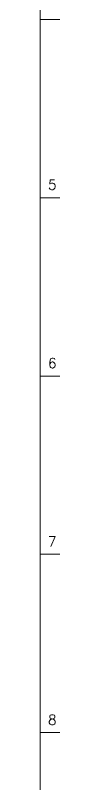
# Model space of a CAD drawing. Header units: millimetres. Extents: x -300 to 383236, y -195106 to -144646.
# Drawn here: x 225845 to 226278, y -177985 to -161190 of the extents above; entities that cross this region are included whole.
import ezdxf

# ---------------------------------------------------------------- set-up
doc = ezdxf.new("R2010")
doc.units = ezdxf.units.MM
doc.header["$LTSCALE"] = 60
doc.layers.add('1', color=7, linetype='Continuous')
doc.layers.add('TAN-TIT', color=30, linetype='Continuous', lineweight=0)
doc.styles.add('COM', font='COMPLEX', dxfattribs={"height": 5})

# ---------------------------------------------------------------- blocks, each defined once
blk = doc.blocks.new('BORDER')
at = {"layer": 'TAN-TIT'}
for p, q in [((232823, 3520), (232823, 164680)), ((232823, 112766), (234266, 112766)), ((232823, 99787), (234266, 99787)), ((232823, 86808), (234266, 86808)), ((232823, 73830), (234266, 73830)), ((232823, 60851), (234266, 60851))]:
    blk.add_line(p, q, dxfattribs=at)
at = {"layer": 'TAN-TIT', "style": 'COM'}
for s, p in [('5', (233400, 100364)), ('6', (233400, 87385)), ('7', (233400, 74406)), ('8', (233400, 61428))]:
    blk.add_text(s, height=721, dxfattribs=at).set_placement(p)

msp = doc.modelspace()

# ---------------------------------------------------------------- block references
at = {"layer": '1', "xscale": 0.3, "yscale": 0.3, "zscale": 0.3}
msp.add_blockref('BORDER', (155998.1, -195106.1), dxfattribs=at)

doc.saveas('drawing.dxf')
